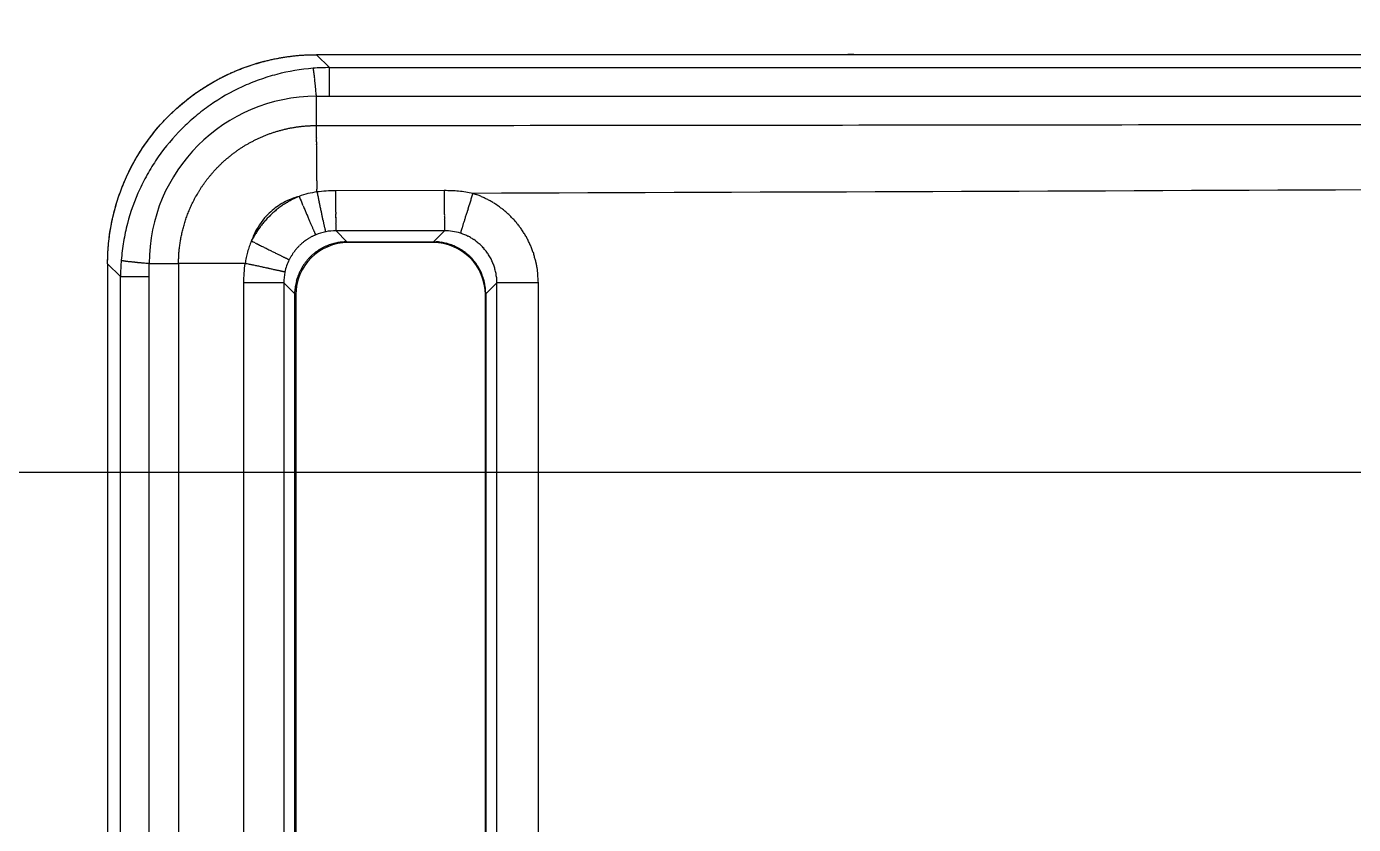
# Model space of a CAD drawing. Header units: millimetres. Extents: x 13515 to 183937, y -33900 to -660.
# Drawn here: x 118600.281 to 118602.269, y -19354.458 to -19353.263 of the extents above; entities that cross this region are included whole.
import ezdxf

# ---------------------------------------------------------------- set-up
doc = ezdxf.new("R2010")
doc.units = ezdxf.units.MM
doc.header["$LTSCALE"] = 100
doc.header["$MEASUREMENT"] = 0
doc.layers.get('0').update_dxf_attribs({"linetype": 'CONTINUOUS'})
doc.layers.add('ELE9', color=9, linetype='CONTINUOUS')
doc.layers.add('TOI', color=12, linetype='CONTINUOUS')

# ---------------------------------------------------------------- blocks, each defined once
blk = doc.blocks.new('A$C5C140EDA')
at = {"layer": 'TOI'}
for p, q in [((119.98, 579.96), (30.02, 579.96)), ((118.74, 578.72), (119.98, 579.96)), ((32, 578.72), (118.74, 578.72)), ((118.74, 578.72), (118.74, 575.98)), ((120.32, 578.65), (120.31, 578.65)), ((32, 575.98), (118.74, 575.98)), ((118.74, 575.98), (120, 575.98)), ((120, 575.98), (120, 573.17)), ((120, 573.17), (32, 573.17)), ((120, 566.8), (120, 573.17)), ((33.88, 566.92), (118.13, 566.92)), ((118.13, 563.1), (118.13, 566.92)), ((122.15, 566.19), (122.06, 566.02)), ((122.15, 566.19), (122.33, 566.1)), ((118.13, 563.1), (33.88, 563.1)), ((117.08, 562.05), (118.13, 563.1)), ((119.17, 562.99), (119.17, 563)), ((34.93, 562.05), (117.08, 562.05)), ((117, 561.95), (35, 561.95)), ((117.08, 562.05), (117.31, 562.04)), ((126.42, 561.63), (126.25, 561.56)), ((122.74, 560.04), (122.69, 560.15)), ((138.68, 560.29), (138.68, 560.29)), ((126.84, 559.92), (126.66, 559.88)), ((126.84, 559.92), (127.11, 559.92)), ((133.2, 559.98), (136, 559.98)), ((136, 559.98), (136, 558.72)), ((139.98, 559.96), (138.74, 558.72)), ((139.98, 194.48), (139.98, 559.96)), ((123.13, 558.1), (122.07, 557.05)), ((123.13, 547.71), (123.13, 558.1)), ((126.96, 558.14), (126.77, 558.14)), ((126.97, 547.74), (126.96, 558.14)), ((136, 558.72), (136, 194.48)), ((136, 558.72), (138.74, 558.72)), ((138.74, 558.72), (138.74, 194.48)), ((122, 548.81), (122, 556.95)), ((122.07, 557.05), (122.07, 548.76)), ((122.07, 548.76), (123.13, 547.71)), ((122.07, 548.76), (122.07, 548.52)), ((126.97, 547.74), (126.79, 547.74)), ((126.71, 545.01), (126.53, 545.06)), ((126.71, 545.01), (126.59, 544.67)), ((117.08, 543.76), (34.93, 543.76)), ((35, 543.81), (117, 543.81)), ((118.13, 542.71), (117.08, 543.76)), ((33.87, 542.71), (118.13, 542.71)), ((118.13, 542.71), (118.33, 542.71)), ((118.13, 538.74), (118.13, 542.71)), ((118.13, 538.74), (33.87, 538.74))]:
    blk.add_line(p, q, dxfattribs=at)
for centre, radius, start, end in [((154.13, 573.92), 34.17, 173.4814, 173.6611), ((148.76, 574.54), 28.76, 173.2845, 173.4869), ((143.86, 575.15), 23.83, 173.1225, 173.3532), ((139.6, 575.65), 19.54, 172.8381, 173.1017), ((135.71, 576.15), 15.61, 172.5771, 172.8845), ((132.39, 576.61), 12.27, 172.3177, 172.679), ((129.46, 577), 9.31, 171.8346, 172.271), ((127.08, 577.36), 6.9, 171.4899, 172.0226), ((125.09, 577.66), 4.89, 170.8709, 171.546), ((122.36, 578.14), 2.11, 169.2141, 170.4087), ((123.56, 577.92), 3.33, 170.2507, 171.1221), ((121.51, 578.31), 1.25, 168.0163, 169.7254), ((120.94, 578.44), 0.659, 165.965, 168.6562), ((120.4, 578.6), 0.0999, 156.4641, 166.866), ((120.59, 578.53), 0.3, 163.0806, 167.6976), ((120.33, 578.64), 0.0201, 137.4814, 172.3698), ((199.97, 569.1), 80.26, 174.6732, 174.8499), ((199.07, 569.2), 79.36, 174.5747, 174.6889), ((314.77, 557.74), 195.62, 174.3998, 174.435), ((202.37, 568.88), 82.67, 174.3962, 174.487), ((182.41, 570.83), 62.62, 174.2556, 174.3813), ((184.08, 570.7), 64.29, 174.1788, 174.2951), ((181.78, 570.92), 61.98, 174.0488, 174.1641), ((172.18, 571.93), 52.32, 173.9221, 174.0549), ((164.88, 572.7), 44.99, 173.7681, 173.9177), ((159.56, 573.3), 39.63, 173.6294, 173.7917), ((344.26, 555.73), 225.16, 174.7577, 174.8408), ((120, 559.98), 16, 0, 90), ((-390.39, 675.22), 521.78, 347.9237, 347.9598), ((-1222.4, 853.25), 1372.62, 347.93645, 347.95434), ((-344.17, 665.21), 474.49, 347.8001, 347.8222), ((-353.3, 667.08), 483.81, 347.8348, 347.8572), ((-332.09, 662.69), 462.15, 347.836, 347.8603), ((-454.47, 689.09), 587.35, 347.85313, 347.87127), ((-1125.45, 833.3), 1273.65, 347.87074, 347.87836), ((-413.42, 680.27), 545.36, 347.8883, 347.911), ((947.76, 154.53), 922.55, 153.57133, 153.58362), ((980.77, 137.62), 959.64, 153.53236, 153.5442), ((1012.83, 122.14), 995.24, 153.5457, 153.5571), ((1057.19, 99.77), 1044.91, 153.52062, 153.53142), ((1041.98, 107.06), 1028.05, 153.49522, 153.50609), ((987.48, 134.47), 967.05, 153.49588, 153.50727), ((118.16, 558.2), 8.93, 60.818, 62.1619), ((118.09, 558.08), 9.07, 59.4685, 60.7986), ((118.07, 558.03), 9.12, 58.1779, 59.5035), ((118.08, 558.07), 9.08, 56.7815, 58.1185), ((118.1, 558.09), 9.06, 55.4665, 56.809), ((118.09, 558.08), 9.07, 54.0773, 55.4228), ((118.09, 558.08), 9.07, 52.7518, 54.0993), ((118.09, 558.09), 9.07, 51.3505, 52.7022), ((118.09, 558.09), 9.06, 50.0279, 51.3819), ((-11.68, 592.68), 134.18, 347.5355, 347.5905), ((-43.45, 599.75), 166.73, 347.5649, 347.6122), ((-77.35, 607.19), 201.43, 347.6114, 347.6531), ((-115.61, 615.53), 240.59, 347.6617, 347.6986), ((-155.74, 624.47), 281.7, 347.6617, 347.6947), ((-195.47, 633), 322.34, 347.7173, 347.7474), ((-232.48, 641.09), 360.23, 347.7407, 347.7686), ((-281.25, 651.64), 410.12, 347.7701, 347.7952), ((582.94, 335.35), 515.38, 153.6683, 153.6871), ((641.76, 306.18), 581.03, 153.64526, 153.66257), ((700.73, 276.9), 646.88, 153.62433, 153.64042), ((757.1, 248.9), 709.81, 153.60577, 153.62085), ((811.96, 222.04), 770.9, 153.6158, 153.62998), ((861.61, 196.73), 826.62, 153.56024, 153.57369), ((911.05, 172.79), 881.55, 153.58504, 153.59781), ((118.09, 558.1), 9.06, 48.6131, 49.97), ((118.09, 558.09), 9.06, 47.304, 48.6621), ((118.09, 558.1), 9.06, 45.8848, 47.2441), ((118.1, 558.1), 9.05, 44.5643, 45.9255), ((118.1, 558.12), 9.03, 43.131, 44.4954), ((118.1, 558.1), 9.05, 41.8313, 43.1929), ((118.05, 558.07), 9.1, 40.4188, 41.7725), ((118.11, 558.12), 9.03, 39.0721, 40.4366), ((119.1, 563.03), 0.0781, 338.3512, 350.3372), ((116.87, 563.62), 2.39, 345.8525, 346.703), ((118.5, 563.21), 0.704, 344.3748, 346.4767), ((113.97, 564.35), 5.37, 346.3293, 346.8159), ((109, 565.54), 10.48, 346.6836, 346.9883), ((101.65, 567.24), 18.03, 346.9641, 347.1757), ((91.27, 569.62), 28.68, 347.1519, 347.3056), ((78.06, 572.68), 42.24, 347.1853, 347.3045), ((61, 576.48), 59.72, 347.3481, 347.4422), ((40.7, 581.11), 80.54, 347.3696, 347.447), ((16.02, 586.5), 105.8, 347.502, 347.5662), ((123.78, 561.06), 3.75, 155.3839, 156.0385), ((115.54, 553.5), 10.28, 60.5457, 62.0188), ((125.19, 560.42), 5.29, 154.9571, 155.458), ((137.51, 554.5), 18.96, 154.3473, 154.4964), ((191.82, 528.22), 79.29, 154.182, 154.223), ((165.64, 540.85), 50.23, 154.0626, 154.1414), ((175.15, 536.2), 60.81, 153.9679, 154.044), ((210.13, 519.16), 99.72, 153.9388, 153.9916), ((249.32, 499.98), 143.35, 153.8903, 153.9312), ((277.54, 486.12), 174.8, 153.8453, 153.8825), ((315.24, 467.51), 216.83, 153.7908, 153.8235), ((363.7, 443.77), 270.79, 153.7839, 153.8122), ((416.1, 417.64), 329.35, 153.7079, 153.7329), ((468.18, 392.34), 387.24, 153.7421, 153.7648), ((524.08, 364.39), 449.75, 153.6792, 153.6997), ((118.23, 558.23), 8.87, 37.6238, 39.0137), ((118.08, 558.09), 9.08, 36.3869, 37.7383), ((117.62, 557.76), 9.63, 35.0624, 36.3264), ((118.21, 558.2), 8.9, 33.5423, 34.9296), ((119.22, 558.89), 7.68, 31.8145, 33.4556), ((117.8, 557.88), 9.41, 31.198, 32.4537), ((105.87, 550.62), 23.38, 30.8195, 31.2766), ((119.13, 558.78), 7.81, 27.4831, 29.2261), ((117, 556.95), 5, 0, 90), ((117.09, 557.32), 4.73, 84.3867, 87.3206), ((117.06, 556.97), 5.08, 81.6463, 84.432), ((117.04, 556.81), 5.24, 78.9178, 81.6618), ((117.05, 556.95), 5.1, 75.8703, 78.7305), ((117.06, 556.98), 5.08, 72.9507, 75.8657), ((117.05, 556.97), 5.08, 69.9166, 72.8673), ((117.04, 556.95), 5.1, 66.9487, 69.9227), ((117.04, 556.98), 5.07, 63.8024, 66.8239), ((117.04, 556.98), 5.07, 60.7814, 63.8281), ((117.04, 557), 5.06, 57.5939, 60.6737), ((118.75, 559.03), 3.88, 58.7352, 61.7188), ((118.52, 558.63), 4.34, 57.0863, 58.8294), ((113.53, 551.57), 12.99, 55.0693, 55.5264), ((117.98, 557.93), 5.23, 53.9216, 55.1774), ((118.59, 558.68), 4.26, 52.8725, 54.5138), ((118.17, 558.14), 4.94, 51.4313, 52.8187), ((117.9, 557.84), 5.35, 49.9351, 51.1993), ((118.1, 558.07), 5.04, 48.655, 50.0066), ((118.18, 558.16), 4.93, 47.2892, 48.6793), ((118.12, 558.09), 5.02, 45.9116, 47.2763), ((118.09, 558.07), 5.05, 44.5267, 45.8807), ((118.11, 558.08), 5.03, 43.1665, 44.5284), ((118.12, 558.09), 5.02, 41.8074, 43.1722), ((118.11, 558.09), 5.03, 40.4149, 41.7764), ((118.11, 558.08), 5.03, 39.0889, 40.4486), ((313.55, 117.59), 481.86, 112.943, 112.9665), ((322.67, 95.48), 505.78, 112.8962, 112.9184), ((319.93, 102.33), 498.4, 112.8896, 112.912), ((119.87, 559.15), 6.99, 24.6018, 27.585), ((308.33, 129.44), 468.91, 112.8495, 112.8729), ((109.56, 554.01), 18.5, 24.3255, 25.7985), ((117.04, 557), 5.06, 54.5293, 57.6257), ((117.04, 557.01), 5.05, 51.2954, 54.4143), ((117.05, 557.01), 5.04, 48.2029, 51.3342), ((117.06, 557.03), 5.03, 44.9824, 48.1297), ((117.06, 557.03), 5.03, 41.8857, 45.0307), ((117.04, 557.02), 5.04, 38.6638, 41.7943), ((117.07, 557.04), 5.01, 35.5464, 38.6937), ((118.11, 558.09), 5.03, 37.6804, 39.0389), ((118.11, 558.08), 5.03, 36.374, 37.7312), ((118.1, 558.09), 5.03, 34.9501, 36.3044), ((118.1, 558.09), 5.03, 33.6163, 34.9683), ((118.09, 558.08), 5.04, 32.2122, 33.5601), ((118.1, 558.08), 5.03, 30.9472, 32.2932), ((118.1, 558.09), 5.03, 29.5011, 30.844), ((118.1, 558.08), 5.04, 28.2061, 29.5435), ((118.07, 558.07), 5.07, 26.8634, 28.1894), ((118.1, 558.09), 5.03, 25.4832, 26.8137), ((118.16, 558.12), 4.96, 24.1545, 25.4989), ((123.59, 558.46), 1.8, 116.9114, 118.2669), ((123.92, 557.79), 2.55, 115.602, 116.639), ((126.68, 551.83), 9.12, 114.7921, 115.1006), ((138.57, 525.36), 38.13, 114.2502, 114.335), ((132.78, 538.12), 24.12, 113.9826, 114.1457), ((134.92, 533.45), 29.25, 113.9345, 114.0919), ((142.42, 516.29), 47.99, 113.7042, 113.8132), ((150.9, 497.07), 68.99, 113.6516, 113.7361), ((156.96, 483.23), 84.1, 113.5735, 113.6504), ((164.97, 464.64), 104.34, 113.4518, 113.5194), ((175.42, 440.71), 130.45, 113.423, 113.4816), ((186.58, 414.9), 158.57, 113.3624, 113.414), ((197.5, 389.1), 186.59, 113.2544, 113.3011), ((209.52, 361.49), 216.7, 113.2478, 113.2902), ((222.07, 332.38), 248.4, 113.2195, 113.2583), ((234.58, 302.91), 280.42, 113.1592, 113.1949), ((247.07, 273.79), 312.1, 113.1321, 113.1653), ((258.89, 245.91), 342.38, 113.0859, 113.117), ((270.64, 218.54), 372.17, 113.0691, 113.0984), ((281.29, 193.45), 399.43, 113.0369, 113.0646), ((291.59, 169.04), 425.92, 113.0009, 113.0272), ((299.37, 150.42), 446.1, 112.9607, 112.986), ((306.5, 133.81), 464.18, 112.9466, 112.971), ((129.09, 639.94), 80.26, 275.1731, 275.3498), ((129.23, 639.04), 79.35, 275.3111, 275.4253), ((117.93, 754.73), 195.59, 275.5176, 275.5528), ((128.85, 642.27), 82.61, 275.5607, 275.6516), ((130.9, 622.38), 62.61, 275.5772, 275.7029), ((130.68, 624.1), 64.34, 275.7442, 275.8604), ((130.95, 621.7), 61.92, 275.8406, 275.9559), ((131.95, 612.15), 52.32, 275.9451, 276.0779), ((132.77, 604.85), 44.98, 276.0338, 276.1834), ((133.32, 599.56), 39.66, 276.2027, 276.3651), ((133.95, 594.07), 34.14, 276.3449, 276.5246), ((134.57, 588.73), 28.76, 276.5131, 276.7155), ((135.15, 583.83), 23.83, 276.706, 276.9368), ((135.68, 579.6), 19.56, 276.8905, 277.1541), ((136.2, 575.68), 15.61, 277.0477, 277.3551), ((136.62, 572.35), 12.25, 277.4042, 277.7655), ((137.04, 569.43), 9.3, 277.6489, 278.0853), ((137.37, 567.06), 6.9, 278.0658, 278.5985), ((137.7, 565.06), 4.89, 278.3556, 279.0307), ((137.94, 563.53), 3.33, 278.9894, 279.8609), ((138.16, 562.34), 2.12, 279.5683, 280.7631), ((138.33, 561.49), 1.25, 280.2746, 281.9838), ((138.47, 560.91), 0.657, 281.2032, 283.8947), ((138.56, 560.56), 0.3, 282.5312, 287.1486), ((138.63, 560.37), 0.0998, 282.8329, 293.2357), ((138.66, 560.3), 0.0201, 278.0588, 312.9494), ((117.13, 557.09), 4.93, 32.289, 35.4741), ((117.07, 557.04), 5.01, 29.3502, 32.4542), ((116.85, 556.92), 5.27, 26.4167, 29.3334), ((117.14, 557.09), 4.92, 22.9602, 26.0968), ((117.69, 557.33), 4.32, 19.2598, 22.8637), ((116.96, 556.96), 5.14, 17.6721, 20.5084), ((123.38, 558.18), 0.98, 108.4748, 110.8705), ((123.51, 557.79), 1.39, 106.417, 108.2448), ((124.44, 554.29), 5.01, 104.7935, 105.3345), ((128.24, 538.57), 21.18, 103.733, 103.8803), ((126.4, 546.22), 13.31, 103.5581, 103.8435), ((127.06, 543.48), 16.13, 103.2891, 103.5644), ((129.38, 533.34), 26.53, 102.9481, 103.1385), ((132.04, 521.99), 38.19, 102.8728, 103.0202), ((133.81, 513.76), 46.61, 102.6044, 102.7384), ((136.3, 502.77), 57.87, 102.5169, 102.6347), ((139.45, 488.53), 72.46, 102.4103, 102.5122), ((142.81, 473.13), 88.22, 102.2993, 102.389), ((146.16, 457.7), 104.01, 102.2094, 102.2904), ((149.68, 441.11), 120.98, 102.1071, 102.1805), ((153.52, 423.57), 138.93, 102.0711, 102.1381), ((157.23, 405.8), 157.08, 101.9764, 102.0381), ((161.02, 387.99), 175.29, 101.9223, 101.9796), ((164.57, 370.76), 192.88, 101.8439, 101.8974), ((168.22, 353.86), 210.17, 101.8203, 101.8707), ((171.44, 338.18), 226.18, 101.7581, 101.8058), ((174.55, 322.98), 241.7, 101.7003, 101.7455), ((177.07, 310.66), 254.27, 101.6506, 101.6939), ((179.4, 300.03), 265.15, 101.6384, 101.6801), ((181.51, 289.1), 276.28, 101.5692, 101.6092), ((184.4, 274.82), 290.85, 101.5246, 101.5625), ((183.97, 277.78), 287.86, 101.5204, 101.5584), ((180.76, 292.82), 272.48, 101.451, 101.4907), ((124, 1332.98), 773.07, 270.23008, 270.24956), ((123.88, 1357.33), 797.42, 270.25034, 270.26935), ((124.15, 1361.53), 801.62, 270.24927, 270.26826), ((123.95, 1336.14), 776.23, 270.2915, 270.31115), ((124.32, 1315.85), 755.94, 270.29159, 270.31174), ((124.12, 1296.2), 736.29, 270.33549, 270.35612), ((124.49, 1273.79), 713.87, 270.33719, 270.35835), ((124.63, 1245.58), 685.67, 270.36155, 270.3834), ((124.78, 1215.99), 656.07, 270.38751, 270.4101), ((124.96, 1183.79), 623.87, 270.41502, 270.43845), ((125.39, 1150.3), 590.38, 270.42152, 270.44588), ((125.37, 1114.81), 554.89, 270.4762, 270.5016), ((125.83, 1077.67), 517.76, 270.4865, 270.5132), ((126.09, 1039.62), 479.7, 270.5233, 270.5513), ((126.55, 1002.33), 442.41, 270.5381, 270.5676), ((126.8, 966.72), 406.8, 270.5818, 270.6129), ((127.31, 926.36), 366.43, 270.6014, 270.6348), ((127.67, 884.13), 324.21, 270.653, 270.6892), ((128.06, 855.3), 295.37, 270.6822, 270.7202), ((128.29, 837.57), 277.64, 270.7188, 270.7573), ((128.89, 785.37), 225.44, 270.7783, 270.8238), ((129.68, 727.15), 167.21, 270.8402, 270.8989), ((129.69, 734.04), 174.1, 270.8598, 270.9109), ((126.75, 916.1), 356.18, 270.9193, 270.9411), ((130.64, 669.44), 109.49, 271.0221, 271.1012), ((131.4, 628.47), 68.52, 271.1299, 271.2995), ((130.13, 690.37), 130.43, 271.2407, 271.3495), ((115.83, 784.28), 225.21, 275.1402, 275.2233), ((111.73, 555.27), 10.63, 16.5841, 17.8198), ((117.65, 557.27), 4.39, 9.8191, 13.5283), ((118.11, 557.34), 3.93, 3.7869, 9.9886), ((112.15, 556.53), 9.94, 3.0202, 6.1981), ((123.28, 556.68), 1.43, 94.5063, 96.0685), ((123.33, 556.02), 2.09, 93.1653, 94.3381), ((123.55, 550.47), 7.65, 92.1983, 92.5424), ((124.15, 525.5), 32.62, 91.4666, 91.5597), ((123.85, 537.65), 20.48, 91.3284, 91.5092), ((123.97, 533.26), 24.87, 91.2011, 91.3753), ((124.3, 517.17), 40.96, 91.0737, 91.1939), ((124.57, 498.95), 59.18, 90.9094, 91.0023), ((124.71, 485.84), 72.29, 90.7655, 90.8499), ((124.96, 468.25), 89.89, 90.7025, 90.7766), ((125.26, 445.33), 112.8, 90.6501, 90.7141), ((125.48, 420.6), 137.53, 90.566, 90.6223), ((125.77, 396.02), 162.11, 90.5328, 90.5836), ((125.96, 368.95), 189.19, 90.4677, 90.5137), ((126.13, 340.79), 217.35, 90.4109, 90.4529), ((126.29, 311.76), 246.38, 90.3606, 90.3992), ((126.58, 282.9), 275.23, 90.3487, 90.3845), ((126.71, 254.88), 303.26, 90.3072, 90.3406), ((126.82, 226.83), 331.31, 90.2686, 90.3), ((126.91, 201.32), 356.82, 90.2333, 90.263), ((126.97, 175.58), 382.56, 90.1999, 90.2279), ((127.01, 155.34), 402.8, 90.1682, 90.1952), ((127.25, 136.73), 421.41, 90.1677, 90.1936), ((127.04, 118.43), 439.71, 90.1079, 90.1327), ((127.28, 94.35), 463.79, 90.1089, 90.1324), ((127.23, 98), 460.14, 90.0793, 90.1028), ((127.15, 120.82), 437.32, 90.0492, 90.0736), ((117, 548.81), 5, 270, 0), ((117, 548.78), 5.08, 342.9721, 345.887), ((116.97, 548.79), 5.11, 345.8753, 348.7354), ((116.84, 548.8), 5.24, 348.8953, 351.6393), ((117, 548.78), 5.07, 351.6436, 354.4292), ((117.35, 548.75), 4.73, 354.3885, 357.3223), ((123.29, 546.28), 1.44, 94.6383, 96.2008), ((123.33, 545.62), 2.1, 93.1566, 94.3293), ((123.55, 540.04), 7.68, 92.188, 92.5321), ((124.21, 515.01), 32.71, 91.5685, 91.6617), ((123.85, 527.16), 20.57, 91.3218, 91.5027), ((123.97, 522.79), 24.93, 91.1977, 91.3719), ((124.26, 506.59), 41.14, 91.002, 91.1222), ((124.57, 488.32), 59.41, 90.9054, 90.9983), ((124.71, 475.19), 72.54, 90.7625, 90.8468), ((125.04, 457.57), 90.17, 90.7491, 90.8232), ((125.18, 434.54), 113.2, 90.6021, 90.6661), ((125.58, 409.77), 137.97, 90.6061, 90.6624), ((125.66, 385.05), 162.69, 90.4908, 90.5416), ((125.96, 358.06), 189.68, 90.466, 90.5121), ((126.13, 329.61), 218.13, 90.409, 90.451), ((126.44, 300.7), 247.04, 90.3936, 90.4322), ((126.43, 271.84), 275.9, 90.3142, 90.3501), ((126.72, 243.65), 304.09, 90.3059, 90.3393), ((126.83, 215.96), 331.78, 90.2678, 90.2992), ((126.91, 190.1), 357.64, 90.2324, 90.2621), ((126.98, 164.79), 382.95, 90.1993, 90.2274), ((127.02, 144.41), 403.33, 90.1676, 90.1946), ((127.26, 126.07), 421.67, 90.1672, 90.1931), ((127.05, 107.84), 439.9, 90.1076, 90.1324), ((127.29, 83.79), 463.95, 90.1085, 90.1321), ((127.24, 87.82), 459.92, 90.0791, 90.1027), ((127.16, 110.6), 437.14, 90.049, 90.0735), ((117.02, 548.79), 5.06, 324.5293, 327.6257), ((117.03, 548.8), 5.06, 327.5939, 330.6737), ((117.01, 548.8), 5.07, 330.7814, 333.8281), ((117.01, 548.8), 5.07, 333.8024, 336.8239), ((116.98, 548.8), 5.1, 336.9488, 339.9227), ((117, 548.79), 5.08, 339.8959, 342.8465), ((113.43, 549.67), 10.09, 337.2171, 339.802), ((122.54, 544.52), 1.7, 76.5121, 77.9277), ((122.37, 543.83), 2.41, 75.3324, 76.4118), ((120.66, 537.77), 8.71, 74.2338, 74.5542), ((112.88, 511.12), 36.48, 73.7574, 73.8452), ((116.61, 523.99), 23.08, 73.5543, 73.7235), ((115.25, 519.29), 27.97, 73.4396, 73.6028), ((110.09, 502.09), 45.93, 73.2685, 73.3815), ((104.25, 482.78), 66.09, 73.1537, 73.2413), ((100, 468.96), 80.55, 73.0305, 73.1102), ((117.07, 548.76), 5, 305.5423, 308.6896), ((117.05, 548.8), 5.04, 308.6797, 311.8101), ((117.05, 548.78), 5.03, 311.8857, 315.0307), ((117.06, 548.78), 5.03, 314.9674, 318.1146), ((117.04, 548.79), 5.04, 318.2188, 321.35), ((117.04, 548.8), 5.05, 321.2954, 324.4142), ((118.69, 547.27), 4.3, 323.7118, 326.6186), ((118, 547.84), 5.18, 325.5767, 327.8369), ((112.64, 551.24), 11.53, 327.7043, 328.6208), ((118.66, 547.34), 4.37, 331.2311, 334.2649), ((119.07, 547.15), 3.91, 334.117, 339.245), ((94.37, 450.38), 99.97, 72.9829, 73.0529), ((87.04, 426.27), 125.17, 72.9432, 73.0039), ((78.98, 400.53), 152.15, 72.829, 72.8824), ((71.06, 374.83), 179.03, 72.7894, 72.8377), ((62.38, 347.02), 208.16, 72.7272, 72.771), ((53.34, 317.82), 238.73, 72.6956, 72.7356), ((44.33, 288.66), 269.26, 72.6748, 72.7117), ((34.9, 259.19), 300.2, 72.5965, 72.6308), ((26.27, 231.01), 329.66, 72.5985, 72.6306), ((17.56, 203.66), 358.37, 72.5476, 72.5778), ((9.61, 178.32), 384.92, 72.5214, 72.5501), ((1.88, 153.82), 410.62, 72.4919, 72.519), ((-4.05, 134.99), 430.36, 72.4673, 72.4933), ((-9.42, 117.9), 448.27, 72.4458, 72.4709), ((-14.83, 101.59), 465.46, 72.3921, 72.4163), ((-21.78, 78.91), 489.18, 72.3968, 72.4197), ((-19.84, 85.47), 482.34, 72.3576, 72.3806), ((-11.23, 111.9), 454.54, 72.3586, 72.3827), ((116.55, 553.69), 9.94, 273.0201, 276.1982), ((117.37, 547.73), 3.93, 273.7852, 279.987), ((117.3, 548.18), 4.39, 279.8232, 283.5324), ((115.29, 554.1), 10.63, 286.5841, 287.8198), ((116.98, 548.88), 5.14, 287.6647, 290.501), ((117.36, 548.15), 4.32, 289.2598, 292.8637), ((117.12, 548.69), 4.92, 292.969, 296.1056), ((116.94, 548.99), 5.27, 296.4067, 299.3234), ((117.06, 548.77), 5.01, 299.3683, 302.4723), ((117.12, 548.71), 4.93, 302.289, 305.4741), ((118.12, 547.74), 5.03, 301.1513, 303.6252), ((118.12, 547.72), 5.02, 303.7115, 306.1949), ((118.12, 547.73), 5.02, 306.1358, 308.6158), ((118.1, 547.74), 5.04, 308.6867, 311.1541), ((118.13, 547.71), 5.01, 311.1439, 313.6273), ((118.18, 547.65), 4.93, 313.665, 316.1854), ((118.12, 547.72), 5.02, 316.0711, 318.5252), ((117.91, 547.91), 5.3, 318.5337, 320.8357), ((118.18, 547.65), 4.93, 321.1242, 323.6216), ((118.01, 547.81), 9.14, 330.705, 333.0396), ((117.86, 547.86), 9.29, 333.1537, 335.4264), ((118.04, 547.78), 9.1, 335.4225, 337.7182), ((118.42, 547.63), 8.7, 337.7062, 340.0795), ((118.14, 547.54), 4.83, 272.2217, 274.5953), ((118.12, 547.76), 5.06, 274.6019, 276.8981), ((118.11, 547.87), 5.16, 276.8907, 279.1638), ((118.12, 547.78), 5.08, 279.2785, 281.6136), ((118.12, 547.76), 5.05, 281.5878, 283.9526), ((118.12, 547.77), 5.06, 284.0137, 286.3963), ((118.11, 547.77), 5.07, 286.4084, 288.8028), ((118.11, 547.75), 5.05, 288.8656, 291.2843), ((118.11, 547.76), 5.05, 291.2602, 293.6919), ((118.11, 547.74), 5.04, 293.7831, 296.2314), ((118.11, 547.75), 5.05, 296.1898, 298.6462), ((118.11, 547.74), 5.04, 298.7244, 301.1914), ((118.05, 547.81), 9.1, 321.0259, 323.4439), ((118.02, 547.81), 9.13, 323.5256, 325.9194), ((118.04, 547.8), 9.11, 325.9038, 328.2858), ((118.04, 547.79), 9.1, 328.367, 330.7313), ((118.09, 547.79), 9.06, 308.6928, 311.1658), ((118.09, 547.8), 9.07, 311.1196, 313.5858), ((118.07, 547.8), 9.08, 313.6681, 316.1237), ((118.07, 547.8), 9.08, 316.1061, 318.5536), ((118.05, 547.8), 9.1, 318.6179, 321.0488), ((118.2, 547.63), 8.87, 296.1135, 298.6331), ((118.12, 547.75), 9.02, 298.7037, 301.1862), ((118.09, 547.81), 9.08, 301.1683, 303.6347), ((118.1, 547.78), 9.05, 303.7129, 306.192), ((118.11, 547.77), 9.04, 306.132, 308.6145), ((117.34, 556.88), 18.16, 272.5162, 275.1007), ((118.57, 545.82), 7.04, 273.0974, 278.2242), ((118.47, 546.65), 7.87, 278.0634, 281.0965), ((115.07, 559.09), 20.75, 283.7038, 284.62), ((117.98, 548.04), 9.32, 284.4902, 286.7498), ((118.57, 546.55), 7.74, 285.7164, 288.6222), ((118.19, 547.63), 8.87, 288.6955, 291.1922), ((117.9, 548.24), 9.55, 291.4888, 293.79), ((118.1, 547.78), 9.04, 293.8162, 296.2694)]:
    blk.add_arc(centre, radius, start, end, dxfattribs=at)
at = {"layer": 'TOI', "color": 8}
blk.add_arc((125, 508.55), 15, 0, 2.9512, dxfattribs=at)
at = {"layer": 'TOI'}
for points, knots in [([(119.98, 579.96), (120.27, 579.95), (120.85, 579.95), (121.71, 579.89), (122.56, 579.8), (123.41, 579.67), (124.24, 579.51), (125.06, 579.31), (125.87, 579.08), (126.66, 578.81), (127.44, 578.52), (128.2, 578.2), (128.94, 577.84), (129.67, 577.46), (130.37, 577.05), (131.05, 576.62), (131.72, 576.16), (132.35, 575.68), (132.97, 575.18), (133.56, 574.65), (133.94, 574.28), (134.22, 574.01), (134.39, 573.83), (134.65, 573.56), (134.9, 573.28), (135.15, 573), (135.39, 572.71), (135.63, 572.41), (135.87, 572.12), (136.09, 571.81), (136.32, 571.5), (136.53, 571.19), (136.75, 570.87), (136.95, 570.55), (137.15, 570.22), (137.35, 569.89), (137.54, 569.55), (137.72, 569.21), (137.9, 568.86), (138.07, 568.51), (138.23, 568.15), (138.39, 567.79), (138.54, 567.43), (138.68, 567.06), (138.82, 566.69), (138.95, 566.32), (139.07, 565.94), (139.18, 565.56), (139.29, 565.18), (139.39, 564.79), (139.49, 564.4), (139.57, 564.01), (139.65, 563.61), (139.72, 563.21), (139.78, 562.81), (139.83, 562.41), (139.88, 562.01), (139.92, 561.6), (139.95, 561.19), (139.97, 560.78), (139.98, 560.37), (139.98, 560.1), (139.98, 559.96)], [0, 0, 0, 0, 0.027593, 0.055043, 0.082352, 0.109518, 0.136543, 0.163426, 0.190166, 0.216765, 0.243222, 0.269537, 0.29571, 0.321741, 0.34763, 0.373378, 0.398983, 0.424447, 0.449768, 0.474948, 0.499986, 0.500273, 0.512142, 0.524043, 0.535976, 0.547941, 0.559938, 0.571967, 0.584028, 0.596121, 0.608246, 0.620403, 0.632592, 0.644813, 0.657066, 0.669351, 0.681668, 0.694017, 0.706398, 0.718811, 0.731256, 0.743733, 0.756242, 0.768784, 0.781357, 0.793962, 0.806599, 0.819268, 0.83197, 0.844703, 0.857468, 0.870265, 0.883095, 0.895956, 0.908849, 0.921775, 0.934732, 0.947722, 0.960743, 0.973797, 0.986882, 1, 1, 1, 1]), ([(119.98, 579.96), (120.02, 579.96), (120.13, 579.96), (120.46, 579.95), (121.27, 579.93), (122.97, 579.78), (127.16, 578.93), (134.14, 575.3), (139.14, 567.78), (139.98, 561.89), (139.98, 559.96)], [0, 0, 0, 0, 0.003185, 0.011148, 0.031056, 0.080821, 0.174112, 0.438242, 0.815613, 1, 1, 1, 1]), ([(138.68, 560.29), (138.59, 561.48), (138.39, 562.63), (137.94, 564.34), (137.77, 564.9), (137.37, 566), (137.15, 566.56), (136.41, 568.17), (135.82, 569.18), (134.82, 570.63), (134.46, 571.09), (133.7, 572), (133.3, 572.44), (132.05, 573.69), (131.15, 574.44), (129.71, 575.45), (129.21, 575.77), (128.18, 576.35), (127.65, 576.63), (126.05, 577.37), (124.95, 577.77), (123.24, 578.21), (122.67, 578.34), (121.5, 578.53), (120.91, 578.61), (120.32, 578.65)], [0, 0, 0, 0, 0.125, 0.125, 0.1875, 0.1875, 0.25, 0.25, 0.375, 0.375, 0.4375, 0.4375, 0.5, 0.5, 0.625, 0.625, 0.6875, 0.6875, 0.75, 0.75, 0.875, 0.875, 0.9375, 0.9375, 1, 1, 1, 1]), ([(120, 573.17), (120.07, 573.17), (120.21, 573.17), (120.41, 573.16), (120.62, 573.15), (120.83, 573.14), (121.04, 573.13), (121.25, 573.11), (121.46, 573.09), (121.68, 573.06), (121.9, 573.03), (122.12, 573), (122.34, 572.96), (122.56, 572.92), (122.78, 572.87), (123, 572.82), (123.23, 572.77), (123.45, 572.71), (123.68, 572.64), (123.91, 572.58), (124.13, 572.5), (124.36, 572.43), (124.59, 572.34), (124.82, 572.26), (125.05, 572.17), (125.28, 572.07), (125.5, 571.97), (125.73, 571.86), (125.96, 571.75), (126.19, 571.63), (126.42, 571.5), (126.64, 571.37), (126.87, 571.24), (127.09, 571.1), (127.32, 570.96), (127.54, 570.8), (127.76, 570.65), (127.98, 570.49), (128.19, 570.32), (128.41, 570.14), (128.62, 569.96), (128.83, 569.78), (129.04, 569.59), (129.24, 569.39), (129.45, 569.19), (129.65, 568.98), (129.84, 568.77), (130.03, 568.55), (130.22, 568.32), (130.41, 568.09), (130.59, 567.85), (130.76, 567.61), (130.94, 567.36), (131.1, 567.11), (131.27, 566.85), (131.42, 566.58), (131.58, 566.31), (131.72, 566.04), (131.86, 565.76), (132, 565.47), (132.13, 565.18), (132.25, 564.89), (132.37, 564.59), (132.48, 564.28), (132.58, 563.97), (132.67, 563.66), (132.76, 563.34), (132.84, 563.02), (132.92, 562.7), (132.98, 562.37), (133.04, 562.03), (133.09, 561.7), (133.13, 561.36), (133.16, 561.02), (133.18, 560.67), (133.2, 560.33), (133.2, 560.09), (133.2, 559.98)], [0, 0, 0, 0, 0.009812, 0.019719, 0.02972, 0.039818, 0.05001, 0.060297, 0.070679, 0.081157, 0.09173, 0.102398, 0.11316, 0.124019, 0.134972, 0.14602, 0.157164, 0.168402, 0.179736, 0.191165, 0.202689, 0.214308, 0.226023, 0.237832, 0.249737, 0.261737, 0.273832, 0.286022, 0.298307, 0.310688, 0.323164, 0.335735, 0.348401, 0.361162, 0.374019, 0.38697, 0.400017, 0.413159, 0.426397, 0.439729, 0.453157, 0.46668, 0.480298, 0.494011, 0.50782, 0.521724, 0.535723, 0.549817, 0.564007, 0.578291, 0.592671, 0.607147, 0.621717, 0.636383, 0.651144, 0.666001, 0.680952, 0.695999, 0.711141, 0.726379, 0.741712, 0.75714, 0.772663, 0.788282, 0.803996, 0.819805, 0.83571, 0.85171, 0.867805, 0.883996, 0.900282, 0.916663, 0.93314, 0.949712, 0.966379, 0.983142, 1, 1, 1, 1]), ([(122.15, 566.19), (121.98, 566.27), (121.8, 566.34), (121.45, 566.46), (121.27, 566.52), (120.92, 566.62), (120.74, 566.66), (120.37, 566.74), (120.19, 566.77), (120, 566.8)], [0, 0, 0, 0, 0.25, 0.25, 0.5, 0.5, 0.75, 0.75, 1, 1, 1, 1]), ([(126.42, 561.63), (126.37, 561.83), (126.15, 562.52), (125.59, 563.62), (124.45, 564.96), (123.24, 565.77), (122.36, 566.12), (122.15, 566.19)], [0, 0, 0, 0, 0.093956, 0.334048, 0.564981, 0.897784, 1, 1, 1, 1]), ([(133.2, 559.98), (133.23, 526.41), (133.3, 462.75), (133.42, 385.06), (133.51, 327.56), (133.59, 287.43), (133.66, 249.23), (133.73, 218.46), (133.77, 200.42), (133.79, 194.48)], [0, 0, 0, 0, 0.2635807, 0.5000031, 0.6101082, 0.7151605, 0.8151599, 0.9101064, 0.9568062, 0.9568062, 0.9568062, 0.9568062]), ([(126.71, 545.01), (126.75, 545.23), (126.79, 545.46), (126.86, 545.91), (126.89, 546.14), (126.95, 546.82), (126.97, 547.28), (126.97, 547.74)], [0, 0, 0, 0, 0.25, 0.25, 0.5, 0.5, 1, 1, 1, 1]), ([(128.62, 194.48), (128.15, 252.62), (127.78, 310.77), (127.16, 427.61), (126.91, 486.31), (126.71, 545.01)], [0.0451152, 0.0451152, 0.0451152, 0.0451152, 0.5203184, 0.5203184, 1, 1, 1, 1])]:
    blk.add_open_spline(points, degree=3, knots=knots, dxfattribs=at)
for points in [[(120.32, 578.65), (119.79, 578.7), (119.27, 578.72), (118.74, 578.72)], [(118.13, 566.92), (118.76, 566.92), (119.38, 566.88), (120, 566.8)], [(119.17, 562.99), (118.83, 563.07), (118.48, 563.1), (118.13, 563.1)], [(120.36, 562.58), (119.98, 562.77), (119.59, 562.91), (119.17, 562.99)], [(126.84, 559.92), (126.77, 560.5), (126.63, 561.08), (126.42, 561.63)], [(123.03, 559.09), (122.97, 559.42), (122.87, 559.74), (122.74, 560.04)], [(138.74, 558.72), (138.74, 559.24), (138.72, 559.77), (138.68, 560.29)], [(123.13, 558.1), (123.13, 558.44), (123.1, 558.77), (123.03, 559.09)], [(126.96, 558.14), (126.96, 558.73), (126.92, 559.33), (126.84, 559.92)], [(122.9, 546.19), (123.05, 546.68), (123.13, 547.19), (123.13, 547.71)]]:
    blk.add_open_spline(points, degree=3, dxfattribs=at)
blk = doc.blocks.new('FGHJ')
at = {"layer": 'ELE9', "ltscale": 0.1}
for points in [[(37030999.07, 67646.34), (37004299.07, 67646.34, 0.414214), (36980799.07, 44146.34), (36980799.07, 24146.34)], [(37030999.07, 67346.34), (37004299.07, 67346.34, 0.414214), (36981099.07, 44146.34), (36981099.07, 24146.34)]]:
    blk.add_lwpolyline(points, format="xyb", dxfattribs=at)
at = {"layer": 'ELE9'}
blk.add_lwpolyline([(36997559.07, 57396.34), (36996474.07, 57396.34)], dxfattribs=at)
at = {"layer": 'ELE9', "ltscale": 0.1, "rotation": 90}
blk.add_blockref('A$C5C140EDA', (36997294.04, 57296.33), dxfattribs=at)

msp = doc.modelspace()

# ---------------------------------------------------------------- block references
at = {"xscale": 0.01565102769230769, "yscale": 0.01565102769230769, "zscale": 0.01565102769230769}
msp.add_blockref('FGHJ', (-460436.1937, -20252.2424), dxfattribs=at)

doc.saveas('drawing.dxf')
